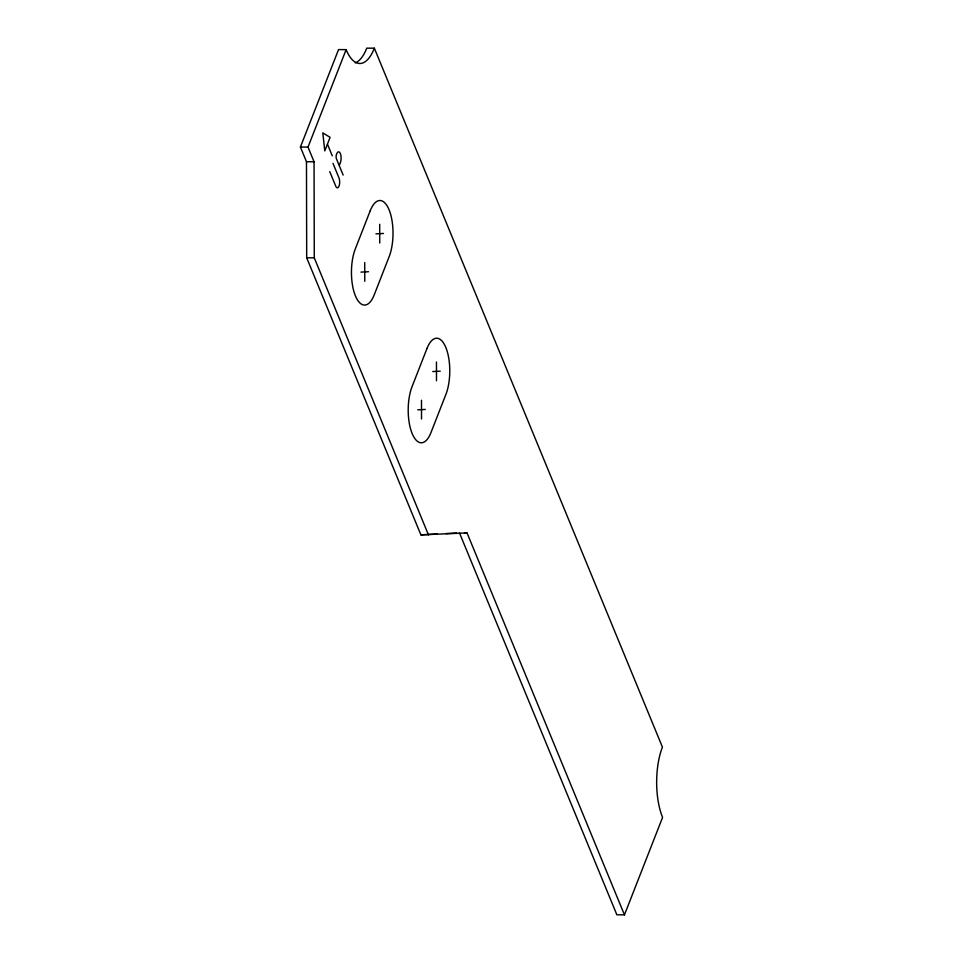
<?xml version="1.0" encoding="UTF-8"?>
<svg xmlns="http://www.w3.org/2000/svg" width="963" height="963" viewBox="0 0 963 963"><rect width="100%" height="100%" fill="white"/><g stroke="black" fill="none" stroke-linecap="round" stroke-linejoin="round"><path stroke-width="1.44" d="M624.457 914.85L467.043 532.936L420.891 534.85L306.691 257.795L306.475 161.712L300.42 147.038L338.543 49.595L346.126 49.643A49.715 19.958 -89.6 0 0 374.354 48.198L662.424 747.107A49.715 19.958 -89.6 0 0 662.58 817.406L624.457 914.85L616.874 914.802L459.459 532.876M428.475 534.91L314.275 257.843L314.058 161.772L308.016 147.098L346.126 49.643M327.251 144.606L324.784 150.902L322.798 132.87L330.092 137.348L327.444 144.125L332.259 155.813M339.421 165.094L340.384 162.627A6.392 2.564 -89.6 0 0 340.372 153.599A6.392 2.564 -89.6 0 0 336.737 153.779L336.472 154.489A3.106 1.252 -89.6 0 0 336.472 158.883L343.153 175.085M375.943 233.853L383.479 233.467M360.981 272.108L368.504 271.722M432.712 371.562L440.235 371.176M417.749 409.829L425.273 409.444M420.891 534.85L437.202 534.02M446.11 533.562L456.486 533.033M374.354 48.198L366.759 48.15A49.715 19.958 -89.6 0 1 355.275 62.872M300.42 147.038L308.016 147.098M306.475 161.712L314.058 161.772M306.691 257.795L314.275 257.843M464.515 532.912L467.043 532.936M332.993 163.373L339 177.962A5.73 2.299 -89.6 0 1 339.024 186.064A5.73 2.299 -89.6 0 1 335.774 186.232L329.755 171.643M436.456 362.004L436.492 380.746M421.481 400.259L421.529 419.001M379.687 224.283L379.735 243.025M364.724 262.55L364.772 281.292M370.249 210.704L355.287 248.972A33.151 13.301 -89.6 0 0 355.395 295.834A33.151 13.301 -89.6 0 0 374.21 294.871L389.172 256.615A33.151 13.301 -89.6 0 0 389.064 209.741A33.151 13.301 -89.6 0 0 370.249 210.704M427.018 348.425L412.044 386.681A33.151 13.301 -89.6 0 0 412.152 433.543A33.151 13.301 -89.6 0 0 430.967 432.592L445.929 394.324A33.151 13.301 -89.6 0 0 445.833 347.462A33.151 13.301 -89.6 0 0 427.018 348.425"/></g></svg>
